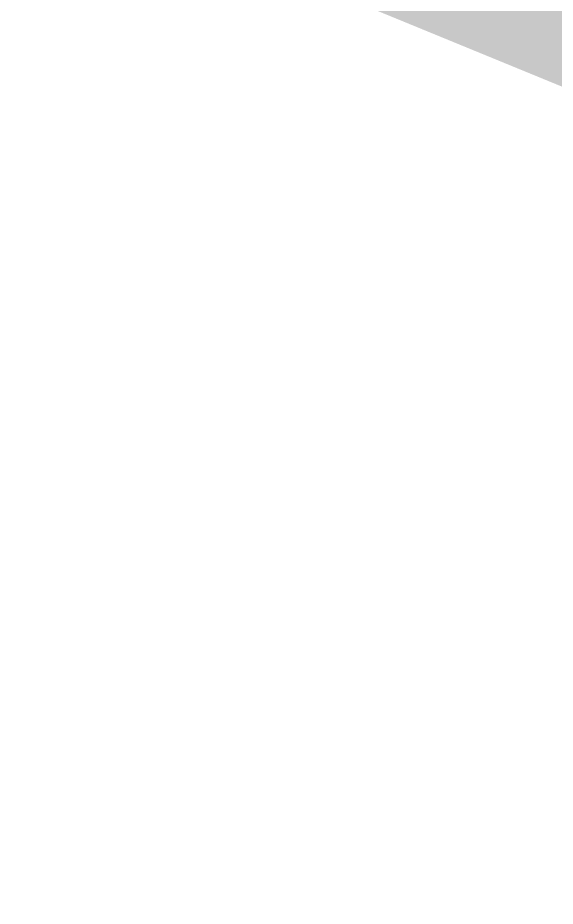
# Model space of a CAD drawing. Header units: millimetres. Extents: x 0 to 420, y 0 to 297.
# Drawn here: x 303.76616 to 303.78634, y 58.172 to 58.20535 of the extents above; entities that cross this region are included whole.
import ezdxf

# ---------------------------------------------------------------- set-up
doc = ezdxf.new("R2010")
doc.units = ezdxf.units.MM

msp = doc.modelspace()

# ---------------------------------------------------------------- hatches: boundary and pattern name
at = {"true_color": 0xd6a749}
msp.add_hatch(color=7, dxfattribs=at).paths.add_polyline_path([(305.6732, 59.105334), (305.58585, 59.138622), (305.486969, 59.115302), (305.291801, 59.015385), (304.919538, 58.83582), (304.532087, 58.693926), (304.1316, 58.592645), (304.101144, 58.586717), (304.087845, 58.58413), (304.080304, 58.582665), (303.825277, 58.536715), (303.570301, 58.504344), (303.311756, 58.485921), (303.265639, 58.484257), (303.2455, 58.483528), (303.234078, 58.483109), (303.239583, 58.467387), (303.245016, 58.451865), (303.250405, 58.436442), (303.276221, 58.398187), (303.300825, 58.377215), (303.345307, 58.355553), (303.488208, 58.312148), (303.62892, 58.264291), (303.768221, 58.210599), (303.805738, 58.195062), (303.822121, 58.18828), (303.831414, 58.184441), (304.158627, 58.045017), (304.47371, 57.88566), (304.775653, 57.698334), (304.806126, 57.67662), (304.819431, 57.667141), (304.826974, 57.661772), (304.84175, 57.691325), (304.848203, 57.704231), (304.851863, 57.71155), (304.885417, 57.694773), (304.918528, 57.678217), (304.951419, 57.661772), (304.959807, 57.686937), (304.968085, 57.711771), (304.976308, 57.736439), (304.925336, 57.767709), (304.87432, 57.798901), (304.823265, 57.830022), (304.800916, 57.843568), (304.778871, 57.856937), (304.756986, 57.870217), (304.578017, 57.975685), (304.396809, 58.076169), (304.212514, 58.171996), (304.19171, 58.182063), (304.171171, 58.192003), (304.150765, 58.201888), (304.11707, 58.218771), (304.102358, 58.226147), (304.094018, 58.230336), (304.044267, 58.256271), (304.011508, 58.285531), (303.986199, 58.334596), (303.983228, 58.370545), (303.987867, 58.393723), (304.004094, 58.423997), (304.043327, 58.448847), (304.078462, 58.463088), (304.139614, 58.478927), (304.234487, 58.502764), (304.341311, 58.536511), (304.551652, 58.609097), (304.690567, 58.657333), (304.830141, 58.697842), (304.974765, 58.722466), (305.034247, 58.728722), (305.088758, 58.739092), (305.146748, 58.756216), (305.179468, 58.772319), (305.193755, 58.779346), (305.201852, 58.78332), (305.234641, 58.799171), (305.267325, 58.815222), (305.299865, 58.831555), (305.299865, 58.865109), (305.299865, 58.89822), (305.299865, 58.931111), (305.358252, 58.946599), (305.41633, 58.96321), (305.474088, 58.980889), (305.482476, 58.997666), (305.490754, 59.014222), (305.498977, 59.030667), (305.532531, 59.030667), (305.565642, 59.030667), (305.598533, 59.030667), (305.598533, 59.047444), (305.598533, 59.064), (305.598533, 59.080445), (305.623698, 59.088833), (305.648532, 59.097111)])
at = {"true_color": 0xe7be6c}
msp.add_hatch(color=7, dxfattribs=at).paths.add_polyline_path([(303.308745, 58.45822), (303.300356, 58.433054), (303.292079, 58.408221), (303.283856, 58.383553), (303.427007, 58.336717), (303.569252, 58.287592), (303.71008, 58.234219), (303.750508, 58.217569), (303.790953, 58.200975), (303.831414, 58.184441), (304.008234, 58.117472), (304.181005, 58.034884), (304.497817, 57.865887), (304.516488, 57.855814), (304.534905, 57.845868), (304.553195, 57.835995), (304.630133, 57.794365), (304.706977, 57.752574), (304.783717, 57.710579), (304.798294, 57.702514), (304.812678, 57.69456), (304.826974, 57.686661), (304.84175, 57.730991), (304.848203, 57.750349), (304.851863, 57.761328), (304.818237, 57.777004), (304.785086, 57.793704), (304.752307, 57.811106), (304.691224, 57.861662), (304.631086, 57.901123), (304.557874, 57.929329), (304.539519, 57.931429), (304.521407, 57.933501), (304.503417, 57.935551), (304.503417, 57.952328), (304.503417, 57.968884), (304.503417, 57.985329), (304.449156, 58.003721), (304.417777, 58.016317), (304.382382, 58.033912), (304.035841, 58.21004), (303.683344, 58.351914)])
at = {"true_color": 0xff946a}
msp.add_hatch(color=7, dxfattribs=at).paths.add_polyline_path([(303.766887, 58.191815), (303.779792, 58.185363), (303.781636, 58.184441)])

doc.saveas('drawing.dxf')
